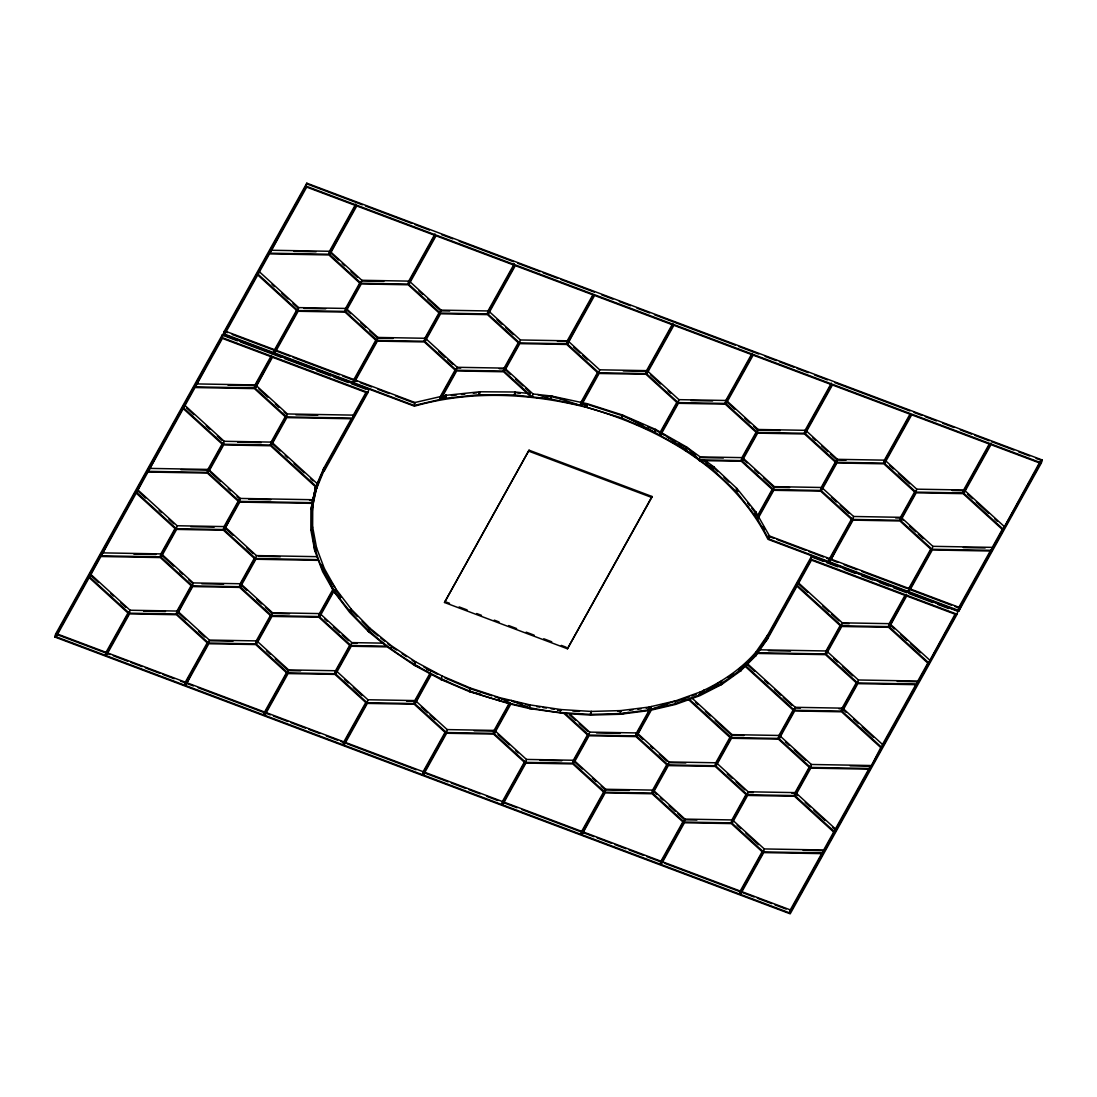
<?xml version="1.0" encoding="UTF-8"?>
<svg xmlns="http://www.w3.org/2000/svg" width="1097" height="1097" viewBox="0 0 1097 1097"><rect width="100%" height="100%" fill="white"/><g stroke="black" fill="none" stroke-linecap="round" stroke-linejoin="round"><path stroke-width="1.5" d="M310.849 529.728L310.917 509.337L312.165 503.372L239.749 502.097L224.254 529.906L255.656 558.538L318.13 559.648L314.77 550.694L313.536 541.123M311.671 509.803L312.316 503.372M323.615 571.551C306.392 536.652 308.051 493.979 328.963 461.028M315.785 550.694L316.539 547.718L312.631 526.93L312.727 506.567M315.017 489.632L315.799 486.643L312.302 502.673L239.557 501.384L208.156 472.752L223.651 444.943L270.534 445.766L316.046 487.274L315.031 489.673L315.799 486.684L312.302 502.673L315.785 486.711M311.959 509.502L316.814 486.945M580.93 402.366L551.407 396.044L550.598 398.979L551.325 396.017L580.162 405.314L598.112 373.103L566.71 344.458L519.827 343.635L504.332 371.444L532.292 396.936L550.598 398.979L580.162 405.314L580.93 402.366L598.057 371.609M655.622 429.434L654.923 432.41L659.516 435.015L677.384 402.942L645.982 374.296L599.099 373.474L581.232 405.547L621.601 417.916L654.991 432.437L655.691 429.462L622.438 414.981L654.95 432.424L655.745 429.489L660.284 432.053L659.516 435.015M479.677 391.78L479.005 394.728L479.773 391.78L445.958 395.331L445.121 398.293L478.936 394.728L479.732 391.78L515.151 391.999L530.084 393.658M586.662 406.713L587.293 403.723L622.506 415.009L621.752 417.971L622.438 414.981L621.684 417.93M445.958 395.331L445.094 398.321L440.871 399.281L456.654 370.951L503.55 371.773L530.975 396.799L514.342 394.947L515.151 391.999L514.383 394.947L478.964 394.728L479.773 391.78L479.046 394.728M663.63 428.173L661.189 432.575L686.283 446.808L685.57 449.784L699.406 459.849L741.161 460.589L756.656 432.78L725.254 404.135L678.371 403.312L660.421 435.523L685.598 449.811L686.338 446.836L700.174 456.901L741.929 457.627L756.601 431.286M515.151 391.999L514.383 394.947L515.192 392.013M537.722 394.509L550.516 398.979L551.407 396.044L550.557 398.979L551.325 396.017L533.06 393.988L505.1 368.482L506.718 365.562M736.238 491.538L737.033 488.604L736.306 491.607L736.992 488.576L713.694 466.732L712.968 469.708L736.279 491.579L756.985 518.264L772.768 489.934L741.366 461.288L700.407 460.575L712.968 469.708L713.722 466.76L705.316 460.644M686.338 446.836L685.625 449.839L686.283 446.808L699.406 459.849L700.174 456.901M713.667 466.719L712.94 469.694L713.722 466.76L712.899 469.667L703.506 460.027M736.279 491.579L737.033 488.604L736.279 491.579L737.033 488.604L755.833 511.97L755.093 514.946L755.847 511.997L757.739 515.316L756.985 518.264M550.516 398.979L551.256 396.017M738.884 669.787L741.27 668.087L740.53 670.994L741.298 668.046L740.557 670.98L721.703 684.459L699.982 695.621L689.465 699.42L731.301 737.582L778.184 738.404L793.679 710.595L745.192 666.373L740.502 671.035L741.298 668.046L745.96 663.424M756.711 652.674L755.97 655.608L745.741 665.824L794.461 710.266L841.358 711.089L856.839 683.28L825.451 654.635L757.492 653.442L755.97 655.608L756.738 652.66L755.943 655.636L756.779 652.619M755.86 512.038L755.106 515.014L757.739 515.316L772.699 488.467M311.685 506.334L310.945 509.269M311.877 529.892L312.631 526.93M316.046 489.906L324.822 468.474M586.538 406.685L587.389 403.751L586.593 406.699L581.986 402.585L581.232 405.547M316.539 547.746L324.369 568.603L323.615 571.578L335.243 592.133C367.426 639.016 417.23 670.72 469.557 690.959L469.585 690.973C498.792 701.641 529.165 708.868 560.06 712.488L590.419 714.394L620.011 713.557L648.341 710.006L674.888 703.794L699.242 695.032C726.927 682.252 754.434 663.411 767.612 635.136L811.588 556.22L957.859 611.276L957.091 614.224L790.197 913.828L54.85 637.042L55.618 634.08L222.513 334.489L368.784 389.545L368.016 392.493L324.068 471.408M56.166 636.795L89.159 577.598L128.541 613.525L105.271 655.279L56.166 636.795L60.239 627.923M89.543 576.899L100.897 556.508L160.313 557.564L191.701 586.209L176.219 614.018L129.323 613.182L89.543 576.899L97.606 560.841M100.897 556.508L101.664 553.56L99.224 557.934M101.281 555.809L136.22 493.115L175.602 529.042L160.107 556.851L101.281 555.809L112.868 533.457M136.604 492.416L147.958 472.039L207.374 473.081L238.762 501.727L223.281 529.536L176.384 528.699L136.604 492.416L144.667 476.359M147.958 472.039L162.411 444.504M105.271 655.279L106.039 652.331L128.472 612.057M129.323 613.182L130.09 610.234L90.311 573.95M183.665 407.947L195.019 387.556L254.435 388.612L285.823 417.244L270.342 445.053L223.445 444.23L183.665 407.947L184.433 404.985L224.213 441.282L271.096 442.105L285.782 415.763M195.403 386.857L222.403 338.411L271.494 356.895L254.23 387.899L195.403 386.857L205.166 367.756M160.107 556.851L160.875 553.903L175.547 527.561M54.85 637.042L221.745 337.437L222.513 334.489M223.431 334.407L224.199 331.459L306.803 183.172L1042.15 459.958L1041.382 462.92L958.778 611.207L767.969 539.326C732.878 469.242 659.379 427.885 586.442 407.357C530.358 393.206 470.503 390.066 414.46 406.192L223.431 334.407L306.049 186.133L306.803 183.172M176.384 528.699L177.152 525.751L137.372 489.468M207.168 472.382L222.664 444.573L183.268 408.646L148.342 471.34L207.168 472.382L207.936 469.42L222.609 443.078M176.219 614.018L176.974 611.056L191.66 584.715M269.876 253.188L306.694 187.107L355.798 205.592L328.689 254.23L269.876 253.188L279.639 234.086M177.193 614.389L192.688 586.58L239.585 587.402L270.973 616.048L255.491 643.857L208.595 643.02L177.193 614.389L185.297 598.263M223.445 444.23L224.213 441.282M192.496 585.867L161.094 557.221L176.59 529.412L223.473 530.249L254.874 558.88L239.379 586.689L192.496 585.867L193.25 582.918L161.849 554.273L166.744 545.497M254.23 387.899L254.998 384.951L271.439 355.428M255.217 388.269L272.481 357.265L366.7 392.726L352.576 418.08L286.619 416.915L255.217 388.269L267.49 364.657M223.281 529.536L224.035 526.587L238.721 500.232M224.254 529.906L232.358 513.78M184.543 685.118L207.813 643.363L176.411 614.718L129.528 613.895L106.258 655.649L184.543 685.118L185.311 682.169L207.744 641.896M185.53 685.488L208.8 643.733L255.683 644.556L287.085 673.201L263.815 714.956L185.53 685.488L192.935 670.61M273.866 352.658L297.122 310.904L257.74 274.977L224.762 334.174L273.866 352.658L274.62 349.71L297.054 309.436M274.84 353.028L298.11 311.274L345.007 312.096L376.394 340.742L353.138 382.496L274.84 353.028L277.267 347.091M239.557 501.384L240.312 498.436L208.91 469.79L213.805 461.014M208.595 643.02L209.362 640.072L177.961 611.427M297.904 310.561L258.124 274.277L269.478 253.887L328.894 254.943L360.296 283.575L344.801 311.383L297.904 310.561L298.672 307.613L258.892 271.329M270.342 445.053L271.096 442.105M271.316 445.423L272.083 442.475L317.129 483.571L316.375 486.52L271.316 445.423L286.811 417.614L352.192 418.78L323.067 471.052L316.375 486.52M239.379 586.689L240.147 583.741L254.819 557.399M329.717 582.644L333.227 590.378L318.651 616.528L271.768 615.705L240.366 587.06L241.121 584.111L272.522 612.757L319.419 613.58L333.173 588.883M286.619 416.915L287.373 413.953L255.971 385.321M328.689 254.23L329.457 251.282L355.73 204.111M329.676 254.6L356.772 205.962L435.07 235.43L407.961 284.068L361.078 283.245L329.676 254.6L337.835 238.378M255.656 558.538L256.424 555.589L225.022 526.958M255.491 643.857L256.245 640.895L270.932 614.553M344.801 311.383L345.569 308.435L360.241 282.094M271.768 615.705L272.522 612.757M361.078 283.245L361.845 280.284L330.444 251.652M263.815 714.956L264.583 712.008L287.016 671.734M264.802 715.326L288.072 673.572L334.955 674.394L366.357 703.04L343.087 744.794L264.802 715.326L265.57 712.378L343.855 741.846L366.288 701.573M353.138 382.496L353.892 379.548L376.326 339.275M352.576 418.08L353.344 415.132L365.808 392.767M287.867 672.859L256.465 644.227L271.96 616.418L318.857 617.241L350.258 645.886L334.763 673.695L287.867 672.859L288.634 669.91L257.233 641.265L265.392 626.634M377.176 340.399L345.788 311.754L361.283 283.945L408.166 284.781L439.568 313.413L424.073 341.236L377.176 340.399L377.944 337.451L346.542 308.805M318.651 616.528L319.419 613.58M319.638 616.898L333.817 591.448L349.628 612.359L368.235 631.365L386.309 646.16L351.04 645.543L319.638 616.898L320.406 613.95L351.794 642.595L383.717 643.157M407.961 284.068L408.728 281.12L435.015 233.949M335.257 592.161L335.997 589.185L324.383 568.616M350.492 612.099L351.232 609.123L336.011 589.199L334.242 590.392M334.763 673.695L335.517 670.733L350.204 644.392M335.751 674.065L351.232 646.256L387.2 646.887L414.255 665.221L430.518 673.942L414.035 703.534L367.138 702.697L335.751 674.065L336.505 671.103L367.906 699.749L414.803 700.572L430.449 672.475M424.073 341.236L424.841 338.274L439.513 311.932M351.04 645.543L351.794 642.595M414.145 405.465L439.513 399.596L455.666 370.58L424.278 341.935L377.382 341.112L354.112 382.867L414.145 405.465L414.913 402.517L440.267 396.648L455.625 369.072M440.35 313.084L408.948 284.438L436.044 235.8L514.342 265.268L487.246 313.907L440.35 313.084L441.117 310.136L409.716 281.49L424.498 254.957M369.058 631.063L369.799 628.087L351.246 609.15L350.396 609.411L357.375 616.555M343.087 744.794L343.855 741.846M439.513 399.596L440.267 396.648M367.138 702.697L367.906 699.749M456.462 370.238L425.06 341.606L440.555 313.783L487.438 314.62L518.84 343.265L503.345 371.074L456.462 370.238L457.216 367.289L425.814 338.644M390.642 648.711L391.382 645.749L369.799 628.087M487.246 313.907L488 310.958L514.287 263.787M488.22 314.277L515.329 265.639L593.614 295.107L566.518 343.745L519.621 342.922L488.22 314.277L488.988 311.329L520.389 339.974L567.272 340.797L592.737 295.093M414.872 664.768L415.612 661.793L391.396 645.763M414.035 703.534L414.803 700.572M447.37 681.525L440.816 679.441L469.297 691.59L509.721 703.904L493.307 733.372L446.41 732.535L415.023 703.904L422.345 689.163M503.345 371.074L504.113 368.112L518.785 341.77M444.491 602.486L529.042 450.195L652.002 496.475L651.755 497.462L567.451 648.78L444.491 602.486L529.042 450.195M504.332 371.444L505.1 368.482M519.621 342.922L520.389 339.974M441.337 678.933L442.077 675.971L415.64 661.82M422.372 774.633L445.629 732.878L414.227 704.233L367.344 703.41L344.074 745.165L422.372 774.633L423.127 771.685L445.56 731.425M423.346 775.003L446.616 733.249L493.499 734.071L524.901 762.717L501.644 804.485L423.346 775.003L424.114 772.055L502.399 801.523L524.832 761.263M532.292 396.936L533.06 393.988M446.41 732.535L447.178 729.587L415.777 700.942M469.585 690.973L470.325 688.011L442.105 675.985M566.518 343.745L567.272 340.797M567.492 344.115L594.601 295.477L672.886 324.945L645.79 373.583L598.893 372.761L567.492 344.115L574.828 329.374M499.135 700.681L499.862 697.719L470.352 688.025M493.307 733.372L494.075 730.41L509.666 702.423M494.294 733.742L510.777 704.151L529.426 708.566L563.995 713.434L588.074 735.401L572.579 763.21L525.682 762.374L494.294 733.742L496.694 727.832M598.893 372.761L599.661 369.812L568.26 341.167M501.644 804.485L502.399 801.523M502.618 804.855L525.888 763.087L572.785 763.923L604.173 792.555L580.916 834.323L502.618 804.855L503.386 801.893L516.687 778.034M755.806 652.221C740.585 669.732 720.99 682.499 700.009 692.084L675.656 700.846L649.136 707.044L620.779 710.595L591.187 711.432L560.828 709.54L530.235 704.946L529.481 707.894L511.257 700.435M525.682 762.374L526.45 759.426L495.049 730.794M567.451 648.78L652.002 496.475M645.79 373.583L646.544 370.635L672.831 323.464M646.764 373.954L673.873 325.315L752.158 354.784L725.062 403.422L678.165 402.599L646.764 373.954L649.177 368.057M560.06 712.488L560.855 709.54M572.579 763.21L573.347 760.262L588.019 733.907M660.421 435.523L661.189 432.575L685.529 449.77M588.856 735.059L565.229 713.516L590.707 715.093L620.312 714.257L649.931 710.431L635.753 735.895L588.856 735.059L589.624 732.11L569.727 713.969M678.165 402.599L678.933 399.651L647.532 371.005M580.916 834.323L581.671 831.361L604.104 791.102M581.89 834.694L605.16 792.925L652.057 793.762L683.445 822.393L660.188 864.162L581.89 834.694L586.813 824.272M620.052 713.544L620.82 710.595M604.968 792.212L573.566 763.581L589.048 735.772L635.945 736.594L667.346 765.24L651.851 793.049L604.968 792.212L605.722 789.264L574.321 760.632L576.775 756.231M635.753 735.895L636.507 732.933L649.122 710.308M682.471 700.599L688.642 699.721L730.506 737.924L715.025 765.733L668.128 764.897L636.726 736.265L640.73 727.503M725.062 403.422L725.816 400.474L752.103 353.303M648.341 710.006L649.136 707.044M651.851 793.049L652.619 790.101L667.291 763.745M674.888 703.794L675.683 700.832L650.617 709.485L651.371 706.523L648.368 709.992M652.838 793.419L668.334 765.61L715.217 766.433L746.618 795.078L731.123 822.887L684.24 822.051L652.838 793.419L653.593 790.471L684.994 819.102L731.891 819.939L746.563 793.584M741.161 460.589L741.929 457.627M742.148 460.959L757.643 433.15L804.526 433.973L835.928 462.619L820.433 490.428L773.55 489.591L742.148 460.959L742.916 457.998L774.317 486.643L821.2 487.479L835.873 461.124M668.128 764.897L668.896 761.949L637.494 733.303M757.437 432.437L726.049 403.792L753.145 355.154L831.43 384.622L804.334 433.26L757.437 432.437L758.205 429.489L726.804 400.844L729.272 396.428M699.242 695.032L700.037 692.07M660.188 864.162L660.956 861.2L683.39 820.94M757.588 519.32L773.742 490.304L820.638 491.127L852.04 519.772L828.77 561.541L768.75 538.942L757.588 519.32L758.342 516.372L772.891 490.249M684.24 822.051L684.994 819.102M720.948 683.884L721.716 680.922L702.985 693.126L703.739 690.164L699.269 695.018M773.55 489.591L774.317 486.643M768.75 538.942L769.504 535.994L758.342 516.372M715.025 765.733L715.779 762.772L730.465 736.43M739.666 670.514L740.448 667.538M804.334 433.26L805.102 430.312L831.375 383.141M805.321 433.63L832.417 384.992L910.702 414.46L883.606 463.099L836.709 462.276L805.321 433.63L806.076 430.682L837.477 459.328L884.374 460.15L909.824 414.46M731.301 737.582L732.056 734.633L691.453 697.596M755.051 655.17L755.819 652.194L767.612 635.136M731.123 822.887L731.891 819.939M732.11 823.257L747.606 795.448L794.489 796.271L834.269 832.568L822.915 852.945L763.512 851.889L732.11 823.257L732.878 820.309L764.266 848.941L823.682 849.997L834.227 831.06M820.433 490.428L821.2 487.479M747.4 794.735L715.998 766.104L731.493 738.295L778.39 739.117L809.778 767.763L794.297 795.572L747.4 794.735L748.168 791.787L716.766 763.142L724.925 748.511M766.858 638.084L810.82 559.168L811.588 556.22M836.709 462.276L837.477 459.328M778.184 738.404L778.952 735.456L793.625 709.115M779.172 738.775L794.667 710.966L841.55 711.802L881.33 748.085L869.976 768.462L810.573 767.42L779.172 738.775L783.189 729.971M739.46 894L762.73 852.232L731.329 823.6L684.432 822.764L661.176 864.532L739.46 894L740.228 891.038L762.662 850.778M803.127 850.34L823.285 850.696L822.531 853.644L789.552 912.855L740.448 894.37L741.202 891.408L790.306 909.893L821.639 853.658M828.77 561.541L829.538 558.579L851.971 518.319M829.757 561.911L853.027 520.143L899.91 520.979L931.312 549.611L908.042 591.379L829.757 561.911L837.998 545.524M794.461 710.266L795.229 707.304L746.509 662.876M763.512 851.889L764.266 848.941M852.822 519.43L821.42 490.798L836.915 462.989L883.812 463.812L915.2 492.457L899.705 520.266L852.822 519.43L853.589 516.481L822.188 487.85L830.333 473.205M825.246 653.935L840.741 626.126L796.957 586.196L767.831 638.468L757.972 652.742L825.246 653.935L826.014 650.974L840.686 624.632M954.897 614.443L917.037 683.993L857.635 682.937L826.233 654.306L826.987 651.344L858.389 679.989L917.805 681.045L928.35 662.108M794.297 795.572L795.051 792.61L809.737 766.268M841.522 625.784L797.354 585.496L811.465 560.142L905.683 595.616L888.419 626.606L841.522 625.784L842.29 622.835L798.109 582.534M883.606 463.099L884.374 460.15M884.593 463.469L911.689 414.831L989.974 444.299L962.878 492.951L915.981 492.114L884.593 463.469L885.348 460.521L916.749 489.166L963.646 489.989L989.096 444.299M810.573 767.42L811.327 764.472L779.94 735.826M841.358 711.089L842.112 708.141L856.798 681.799M789.552 912.855L790.306 909.893M842.331 711.459L843.099 708.511L882.482 744.438L881.727 747.386L842.331 711.459L857.827 683.65L916.653 684.693L917.407 681.744L897.25 681.388M857.635 682.937L858.389 679.989M899.705 520.266L900.472 517.318L915.145 490.962M1040.011 461.672L991.51 550.324L932.093 549.268L900.692 520.636L901.46 517.688L932.861 546.32L992.264 547.376L1002.809 528.439M915.981 492.114L916.749 489.166M822.915 852.945L823.682 849.997M850.189 765.857L870.346 766.213L869.592 769.162L810.765 768.133L795.27 795.942L834.666 831.869L835.42 828.907L869.523 767.708M888.419 626.606L889.173 623.658L904.806 595.616M889.393 626.977L906.671 595.986L955.775 614.457L928.789 662.903L889.393 626.977L898.388 609.274M908.042 591.379L908.81 588.417L930.407 549.638M869.976 768.462L881.289 746.591M932.093 549.268L932.861 546.32M962.878 492.951L963.646 489.989M963.865 493.321L990.961 444.669L1040.066 463.153L1003.248 529.234L963.865 493.321L966.265 487.411M917.037 683.993L917.805 681.045M991.88 548.075L991.112 551.023L932.299 549.981L909.029 591.749L958.134 610.22L958.901 607.272L991.057 549.556M958.778 611.207L962.014 603.803M991.51 550.324L992.264 547.376M315.538 547.76L314.77 550.694L315.538 547.76L314.757 550.653L310.835 529.796M445.876 395.345L445.094 398.321L445.93 395.345L441.638 396.332L450.771 379.919M740.489 671.049L741.27 668.087M478.964 394.728L479.773 391.78M445.121 398.293L445.93 395.345M315.045 489.591L315.922 486.958M317.129 483.571L323.834 468.104L351.287 418.807M61.885 624.975L70.126 610.165M71.771 607.203L76.721 598.331M78.367 595.369L86.622 580.56M114.527 530.468L119.518 521.514M121.177 518.524L133.656 496.132M146.285 473.451L148.726 469.091M164.084 441.515L166.579 437.031M168.239 434.055L181.54 410.168M185.242 403.531L194.155 387.515M206.798 364.821L214.985 350.149M216.616 347.2L223.157 335.463L237.418 340.824M226.339 329.744L231.289 320.859M232.948 317.911L241.189 303.101M242.835 300.139L247.785 291.267M249.43 288.305L256.849 274.977M260.51 268.408L268.628 253.846M281.271 231.152L289.457 216.466M291.089 213.517L301.73 194.43M303.362 191.495L305.816 187.093M107.849 651.207L112.84 642.266M114.499 639.277L127.787 615.417M168.376 542.562L175.712 529.385M215.437 458.08L222.773 444.916M269.135 361.695L271.603 357.265M278.926 344.115L283.917 335.161M285.577 332.185L293.886 317.266M295.546 314.291L297.205 311.301M339.48 235.43L347.68 220.689M349.326 217.741L354.262 208.896M186.929 595.328L191.824 586.552M233.99 510.859L238.885 502.069M272.892 441.008L281.874 424.909M283.492 421.988L285.947 417.6M347.365 307.338L356.333 291.24M357.965 288.319L360.406 283.931M194.608 667.62L199.585 658.68M201.245 655.691L207.895 643.761M242.752 581.191L250.911 566.546M252.543 563.625L254.984 559.223M364.026 363.518L354.88 379.919L414.913 402.517M365.685 360.529L370.663 351.575M372.336 348.599L376.49 341.14M426.143 252.008L434.343 237.267M240.366 587.06L255.862 559.251L318.391 560.361L322.641 571.66L333.227 590.378M330.622 458.039L335.6 449.112M337.259 446.136L352.192 419.328M353.851 416.353L356.347 411.882M358.006 408.907L366.302 394.015M267.024 623.713L271.096 616.391M428.269 334.256L436.414 319.625M266.393 710.883L279.694 687.024M281.353 684.048L283.849 679.564M322.765 609.713L326.7 602.637M328.277 599.812L332.213 592.737M452.43 376.943L454.926 372.473M489.81 309.848L492.279 305.432M493.911 302.484L504.593 283.314M506.238 280.366L514.438 265.625M337.328 669.65L350.368 646.229M508.35 362.627L518.95 343.608M349.82 733.276L344.842 742.216L423.127 771.685M351.493 730.287L366.439 703.438M576.474 326.426L591.256 299.892M423.99 686.215L426.445 681.799M428.091 678.851L430.559 674.422M582.809 401.132L593.367 382.181M594.985 379.26L599.044 371.979M415.023 703.904L431.436 674.436L440.898 679.496M424.95 770.56L429.928 761.62M431.587 758.63L446.548 731.795M650.823 365.109L671.35 328.264M660.284 432.053L677.329 401.447M498.353 724.87L509.063 705.632M665.262 425.252L673.421 410.607M675.053 407.673L677.493 403.285M518.346 775.044L520.842 770.574M522.501 767.598L524.983 763.114M730.917 393.48L741.586 374.31M743.231 371.362L745.699 366.947M747.331 363.998L752.268 355.154M578.407 753.31L587.375 737.211M745.357 453.61L750.252 444.834M751.884 441.899L756.779 433.123M588.472 821.296L603.432 794.447M642.348 724.596L650.439 710.061M806.898 429.215L811.835 420.37M813.467 417.422L815.935 412.993M817.58 410.045L831.54 384.992M636.726 736.265L651.303 710.116L675.519 704.439L688.642 699.721M654.415 789.004L659.311 780.214M660.942 777.293L667.456 765.583M831.965 470.284L836.051 462.961M768.599 635.506L771.095 631.022M772.768 628.046L777.759 619.078M779.418 616.089L781.914 611.619M783.573 608.629L791.897 593.696M793.556 590.707L796.888 584.728M798.945 581.053L803.923 572.099M805.582 569.124L810.573 560.169M666.921 852.63L661.93 861.57L740.228 891.038M668.58 849.64L671.076 845.17M672.735 842.181L683.541 822.791M726.557 745.576L730.629 738.267M839.658 542.549L844.649 533.595M846.308 530.619L852.122 520.17M887.816 456.105L896.03 441.364M897.675 438.416L908.343 419.246M735.319 815.907L745.919 796.888M784.821 727.05L792.98 712.406M827.81 649.89L830.251 645.502M831.883 642.568L840.041 627.937M902.269 516.221L910.428 501.576M912.06 498.655L916.132 491.333M826.233 654.306L841.728 626.497L888.611 627.319L928.391 663.603M900.692 520.636L916.187 492.827L963.084 493.65L1002.864 529.933M742.038 889.928L753.666 869.043M755.326 866.054L757.821 861.584M759.481 858.608L763.635 851.149M796.861 791.527L807.461 772.494M809.092 769.573L810.71 766.638M846.363 702.656L854.522 688.011M856.14 685.09L857.772 682.169M900.034 606.312L906.616 594.505M924.744 561.952L909.797 588.787L958.901 607.272M926.417 558.963L928.898 554.492M967.911 484.463L982.693 457.929M984.338 454.981L990.906 443.188M740.448 894.37L763.704 852.602L822.531 853.644M882.482 744.438L915.748 684.72M834.666 831.869L869.592 769.162M881.727 747.386L916.653 684.693M958.134 610.22L991.112 551.023M791.787 909.386L795.106 903.421M796.765 900.445L805.075 885.54M806.734 882.55L811.711 873.61M813.371 870.634L828.317 843.799M829.976 840.823L832.472 836.353M834.131 833.363L849.078 806.542M850.737 803.553L853.233 799.082M854.892 796.107L869.839 769.271M871.498 766.296L890.599 732.014M892.259 729.025L897.236 720.085M898.896 717.109L913.842 690.274M915.515 687.298L917.174 684.309M919.656 679.838L934.603 653.017M936.262 650.027L938.758 645.557M940.417 642.581L955.364 615.746M963.673 600.841L971.928 586.004M973.588 583.042L976.069 578.599M977.715 575.623L991.757 550.42M994.239 545.977L1009.103 519.279M1010.762 516.317L1025.626 489.619M1027.286 486.657L1042.15 459.958M759.741 648.533L767.818 638.495M440.871 399.281L445.835 395.359M728.051 677.535L733.564 673.599M713.475 686.132L716.478 684.597M649.63 707.73L646.174 708.155M742.614 667.483L745.192 666.373M715.436 686.749L721.703 684.459M676.301 701.49L689.396 696.773M691.713 695.937L696.197 694.332M350.409 609.438L351.246 609.15M661.71 704.891L668.142 703.396M620.422 714.243L628.499 712.433M621.094 711.309L617.803 711.404M629.513 710.253L632.846 709.828M637.851 709.211L641.183 708.785M451.402 395.496L456.462 394.975M461.508 394.44L464.881 394.084M473.314 393.192L476.674 392.836M537.023 398.156L541.781 397.676M270.644 250.239L329.457 251.282M294.01 251.364L316.073 251.748M361.845 280.284L408.728 281.12M362.037 280.997L383.813 281.38M298.672 307.613L345.569 308.435M441.117 310.136L488 310.958M303.896 308.408L325.672 308.792M441.309 310.835L449.688 310.986M377.944 337.451L424.841 338.274M378.15 338.15L393.22 338.425M557.427 341.332L567.478 341.51M457.216 367.289L504.113 368.112M599.661 369.812L646.544 370.635M457.422 368.002L460.767 368.057M499.286 368.743L504.305 368.825M623.302 370.937L646.75 371.348M196.171 383.909L254.998 384.951M228.039 385.184L255.19 385.664M678.933 399.651L725.816 400.474M690.849 400.556L712.625 400.954M287.373 413.953L353.344 415.132M295.957 414.817L317.746 415.201M758.205 429.489L805.102 430.312M758.411 430.189L780.173 430.586M237.802 442.228L261.251 442.64M701.161 457.614L723.348 458.011M837.683 460.027L846.048 460.178M149.11 468.392L207.936 469.42M180.978 469.653L208.128 470.133M774.509 487.356L789.579 487.617M952.114 490.496L963.838 490.702M240.312 498.436L313.07 499.725M248.937 499.3L270.822 499.683M309.56 500.369L312.919 500.424M853.589 516.481L900.472 517.318M895.646 517.935L900.678 518.017L903.188 520.307M177.152 525.751L224.035 526.587M190.741 526.697L214.189 527.122M963.303 547.568L985.161 547.952M102.048 552.861L160.875 553.903M256.424 555.589L317.198 556.673M133.916 554.136L155.98 554.52M258.316 556.33L280.284 556.728M193.25 582.918L240.147 583.741M201.821 583.769L223.596 584.153M130.09 610.234L176.974 611.056M842.29 622.835L889.173 623.658M143.68 611.18L165.455 611.564M272.728 613.456L289.471 613.758M842.482 623.535L849.188 623.658M209.362 640.072L256.245 640.895M760.413 649.822L826.014 650.974M209.554 640.785L233.003 641.197M352 643.295L357.142 643.39M768.448 650.672L790.526 651.056M288.634 669.91L335.517 670.733M288.826 670.624L300.551 670.829M795.229 707.304L842.112 708.141M406.617 701.134L414.995 701.285M795.421 708.018L800.453 708.114M838.972 708.785L842.318 708.854M447.178 729.587L494.075 730.41M589.624 732.11L636.507 732.933M732.056 734.633L778.952 735.456M474.178 730.767L494.267 731.123M596.521 732.933L619.956 733.344M732.261 735.333L743.985 735.538M526.45 759.426L573.347 760.262M668.896 761.949L715.779 762.772M811.327 764.472L870.744 765.514M540.053 760.372L561.815 760.756M669.088 762.662L685.844 762.95M605.722 789.264L652.619 790.101M748.168 791.787L795.051 792.61M605.928 789.977L629.376 790.389M748.36 792.5L753.392 792.583M791.911 793.268L795.256 793.323L797.738 795.599M685.2 819.816L696.924 820.021M529.426 708.566L534.39 708.827M557.537 710.047L560.965 710.253M572.757 710.979L579.504 711.404M516.92 392.891L520.129 393.247M546.237 396.154L549.624 396.524M536.666 706.605L539.889 707.085M543.111 707.565L546.333 708.045M551.174 708.772L554.396 709.252M557.619 709.745L560.841 710.225M530.208 704.946L499.903 697.733L510.489 703.396M530.125 705.618L525.449 704.493M581.986 402.585L587.293 403.723M552.957 397.059L556.22 397.758M559.484 398.458L565.997 399.857M583.947 403.71L587.21 404.409M480.472 694.086L469.201 691.563M501.274 698.762L508.953 700.585M511.531 701.202L522.364 703.767M414.296 665.262L418.958 666.825M588.801 404.916L620.518 415.077M471.614 689.163L491.84 695.8M494.953 696.814L499.615 698.35M426.664 669.431L431.286 670.994L423.922 667.058M307.448 184.145L356.552 202.63M357.54 203L362.339 204.81M365.534 206.017L411.869 223.459M415.064 224.652L429.434 230.068M441.611 234.648L452.787 238.858M459.177 241.258L513.506 261.717M517.688 263.28L540.053 271.699M543.248 272.906L557.633 278.323M560.828 279.516L594.382 292.145M601.746 294.928L612.935 299.138M619.325 301.538L630.514 305.748M636.904 308.161L649.685 312.974M654.47 314.77L673.654 321.997M674.628 322.367L735.347 345.212M738.542 346.419L752.926 351.835M753.913 352.206L758.699 354.002M765.089 356.415L776.278 360.625M779.473 361.818L793.844 367.234M797.039 368.441L808.228 372.651M814.618 375.051L827.399 379.864M834.776 382.647L909.866 410.909M914.048 412.486L922.042 415.489M925.237 416.695L936.413 420.905M942.817 423.305L953.992 427.515M960.382 429.914L971.572 434.124M974.767 435.331L989.151 440.747M991.729 441.721L1013.902 450.058M1018.647 451.854L1029.74 456.023M1036.075 458.409L1040.834 460.205M306.049 186.133L1041.382 462.92M225.516 331.225L274.62 349.71M275.608 350.08L353.892 379.548M769.504 535.994L829.538 558.579M830.525 558.949L908.81 588.417M224.199 331.459L227.408 332.665M232.207 334.475L289.869 356.182M293.064 357.389L339.522 374.872M342.717 376.079L357.128 381.495M360.337 382.702L371.554 386.926M377.958 389.339L389.174 393.562M395.578 395.962L414.789 403.202M773.755 538.312L768.654 536.268M776.95 539.518L805.788 550.379M808.983 551.585L823.408 557.002M826.603 558.208L829.812 559.415M833.021 560.622L837.82 562.432M844.224 564.845L857.045 569.672M861.844 571.482L906.684 588.362M911.497 590.159L951.538 605.242M954.733 606.435L959.546 608.245M240.586 342.017L272.262 353.947M273.249 354.317L281.23 357.32M284.425 358.527L313.166 369.346M316.361 370.539L330.732 375.956M333.927 377.162L348.298 382.565M351.493 383.772L365.863 389.174M812.233 557.194L823.408 561.403M826.603 562.61L837.779 566.806M844.169 569.22L855.345 573.429M861.735 575.829L872.91 580.039M879.3 582.438L888.885 586.045M893.671 587.855L906.451 592.654M909.015 593.628L932.779 602.568M937.524 604.351L948.617 608.533M528.781 451.182L651.755 497.462M221.745 337.437L368.016 392.493M810.82 559.168L957.091 614.224M444.738 601.499L449.537 603.309M459.122 606.915L467.103 609.918M476.688 613.525L481.473 615.335M494.253 620.134L499.039 621.944M508.624 625.551L516.605 628.554M526.19 632.16L534.17 635.163M543.755 638.769L551.736 641.786M561.321 645.393L566.107 647.189M56.934 633.847L106.039 652.331M107.026 652.701L185.311 682.169M186.298 682.54L264.583 712.008M503.386 801.893L581.671 831.361M582.658 831.732L660.956 861.2M55.618 634.08L110.084 654.58M113.293 655.787L127.705 661.217M130.913 662.423L142.13 666.647M145.325 667.854L159.751 673.284M162.946 674.49L174.162 678.714M180.58 681.114L193.387 685.94M198.2 687.75L270.287 714.887M273.496 716.094L287.908 721.524M291.116 722.731L305.528 728.161M308.737 729.368L319.954 733.578M326.358 735.991L337.574 740.214M340.783 741.421L343.978 742.628M347.187 743.835L416.078 769.765M425.691 773.385L448.111 781.832M451.32 783.025L465.745 788.455M468.94 789.662L480.157 793.885M486.561 796.299L497.777 800.522M504.195 802.935L517.002 807.749M521.815 809.559L593.902 836.696M597.111 837.902L611.523 843.332M614.731 844.539L625.948 848.763M629.143 849.969L643.569 855.399M646.777 856.606L661.189 862.023M664.398 863.229L739.693 891.573M742.888 892.78L754.105 897.003M757.314 898.21L771.726 903.64M774.935 904.847L786.151 909.07M444.82 677.891L469.941 688.587M622.109 415.585L643.185 424.758M647.696 426.733L653.716 429.352M698.926 460.397L703.136 462.413M684.981 450.277L690.863 453.143M432.191 671.487L437.552 674.34M655.224 430.01L663.946 434.947M666.853 436.606L669.76 438.252M672.667 439.897L675.574 441.543M678.481 443.202L688.285 449.167M372.637 634.148L368.235 631.365M392.178 647.161L396.456 649.986M402.16 653.771L406.452 656.609M412.157 660.38L415.009 662.273M692.084 451.923L695.882 454.693M710.294 465.183L712.954 467.103M387.954 643.939L389.764 645.42M369.072 628.485L378.067 635.849M380.645 637.947L384.498 641.114M964.62 490.359L1004.016 526.286M967.568 494.103L972.545 498.641M976.275 502.042L988.699 513.382M994.924 519.046L997.406 521.322M889.598 465.443L893.356 468.885M898.388 473.465L909.687 483.777M812.836 437.895L815.345 440.185M821.626 445.917L827.906 451.649M830.415 453.939L836.696 459.657M909.468 526.039L915.748 531.771M918.258 534.061L923.276 538.641M727.284 402.325L734.812 409.208M744.863 418.368L749.882 422.948M753.653 426.39L757.424 429.818M831.444 497.352L836.476 501.932M840.247 505.36L849.037 513.382M650.521 374.776L660.559 383.95M668.1 390.82L670.61 393.11M743.382 459.492L747.153 462.92M754.681 469.804L758.452 473.232M763.485 477.812L773.522 486.986M890.161 624.028L929.543 659.955M891.861 626.634L894.357 628.91M900.568 634.573L906.78 640.25M910.51 643.651L920.452 652.715M573.758 347.228L580.039 352.96M582.548 355.25L587.567 359.83M797.725 583.234L807.735 592.366M822.736 606.051L828.989 611.756M831.499 614.046L838.999 620.888M496.996 319.693L502.015 324.273M505.786 327.701L513.327 334.585M833.747 658.557L837.518 661.998M842.537 666.578L852.588 675.752M418.972 290.993L422.743 294.435M427.775 299.015L440.336 310.465M506.8 371.101L510.544 374.516M515.535 379.055L523.008 385.883M525.504 388.16L530.495 392.712M843.566 709.978L846.048 712.255M853.507 719.056L858.471 723.595M862.201 726.996L873.39 737.198M330.91 253.133L338.452 260.003M342.223 263.445L344.732 265.735M351.013 271.466L357.293 277.198M438.855 351.589L445.135 357.32M447.645 359.61L452.663 364.19M747.194 664.563L754.654 671.364M764.609 680.428L768.339 683.829M774.551 689.506L780.762 695.169M783.258 697.445L791.952 705.385M347.022 310.286L350.793 313.728M360.831 322.888L365.863 327.482M369.62 330.91L377.162 337.78M785.425 741.901L789.196 745.329M794.214 749.909L805.527 760.221M272.042 284.37L274.497 286.619M281.888 293.352L288.045 298.96M292.968 303.458L297.89 307.942M796.038 792.98L835.42 828.907M695.553 702.395L698.021 704.631M705.412 711.377L710.335 715.875M715.258 720.359L731.274 734.963M805.198 802.401L810.176 806.926M813.905 810.34L825.095 820.542M832.554 827.344L835.036 829.606M727.284 773.796L732.316 778.376M736.073 781.818L744.863 789.84M258.961 389.092L267.75 397.114M275.292 403.984L279.049 407.426M284.082 412.006L286.591 414.296M637.96 734.798L642.993 739.378M650.521 746.248L653.03 748.538M659.311 754.27L666.853 761.14M737.115 825.232L740.886 828.66M745.905 833.24L758.466 844.704M272.563 443.97L280.146 450.881M285.206 455.502L287.729 457.806M294.051 463.565L304.171 472.793M310.492 478.553L313.015 480.87M569.576 714.874L575.596 720.372M579.202 723.663L587.635 731.342M654.073 791.952L656.582 794.242M660.353 797.684L662.862 799.974M669.143 805.692L675.423 811.423M677.932 813.713L684.213 819.445M186.504 407.933L193.881 414.666M206.195 425.897L209.884 429.27M217.275 436.003L222.197 440.487M574.801 762.113L582.329 768.983M592.38 778.143L596.151 781.585M601.17 786.165L604.941 789.607M210.638 472.423L220.689 481.597M228.231 488.467L230.74 490.757M237.021 496.488L239.53 498.778M498.038 734.565L509.337 744.877M515.617 750.595L518.127 752.899M225.488 528.439L233.03 535.309M246.839 547.91L253.119 553.642M324.643 618.873L327.153 621.163M333.433 626.894L339.713 632.626M342.223 634.916L348.503 640.634M421.275 707.017L427.556 712.748M430.065 715.038L435.098 719.618M138.208 491.291L145.586 498.024M159.134 510.379L161.588 512.614M168.979 519.361L173.902 523.845M241.601 585.592L246.619 590.172M256.671 599.346L261.689 603.926M265.46 607.368L271.741 613.086M344.513 679.468L348.284 682.91M353.303 687.49L362.092 695.512M162.329 555.754L173.628 566.066M179.908 571.798L182.417 574.088M188.698 579.819L192.469 583.247M266.502 650.768L270.26 654.21M275.292 658.79L287.853 670.253M178.427 612.921L185.969 619.791M198.53 631.241L204.81 636.973M89.913 574.65L98.538 582.507M110.838 593.724L113.306 595.973M120.684 602.706L125.606 607.203M714.174 468.254L717.849 471.696M723.965 477.428L728.861 482.022M362.024 621.3L368.99 628.416M334.352 592.353L340.07 598.427M736.197 488.905L738.281 491.497M747.66 503.139L749.731 505.731M751.815 508.322L754.942 512.203M336.121 590.735L341.208 597.385M323.382 568.657L321.791 564.434M323.615 571.578L335.024 587.443M763.005 526.354L764.623 529.193M324.232 570.166L325.85 573.045M713.612 466.691L712.899 469.667L713.612 466.691M323.821 468.131L323.053 471.079L323.834 468.104M591.187 711.432L590.419 714.394L591.214 711.432"/></g></svg>
